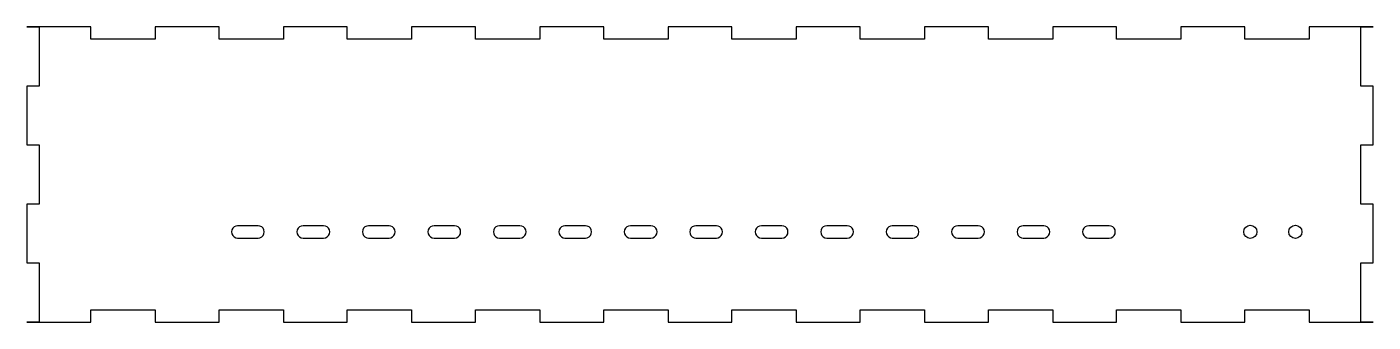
# Model space of a CAD drawing. Extents: x 0 to 329, y 0 to 72.
import ezdxf

# ---------------------------------------------------------------- set-up
doc = ezdxf.new("R2010")
doc.units = 0

msp = doc.modelspace()

# ---------------------------------------------------------------- linework, layer by layer
at = {"layer": 'CUT'}
for points in [[(0, 0), (15.6367, 0), (15.6367, 3), (31.3633, 3), (31.3633, 0), (46.97, 0), (46.97, 3), (62.6967, 3), (62.6967, 0), (78.3033, 0), (78.3033, 3), (94.03, 3), (94.03, 0), (109.6367, 0), (109.6367, 3), (125.3633, 3), (125.3633, 0), (140.97, 0), (140.97, 3), (156.6967, 3), (156.6967, 0), (172.3033, 0), (172.3033, 3), (188.03, 3), (188.03, 0), (203.6367, 0), (203.6367, 3), (219.3633, 3), (219.3633, 0), (234.97, 0), (234.97, 3), (250.6967, 3), (250.6967, 0), (266.3033, 0), (266.3033, 3), (282.03, 3), (282.03, 0), (297.6367, 0), (297.6367, 3), (313.3633, 3), (313.3633, 0), (329, 0), (326, 0), (326, 14.43), (329, 14.43), (329, 28.77), (326, 28.77), (326, 43.23), (329, 43.23), (329, 57.57), (326, 57.57), (326, 72), (329, 72), (313.3633, 72), (313.3633, 69), (297.6367, 69), (297.6367, 72), (282.03, 72), (282.03, 69), (266.3033, 69), (266.3033, 72), (250.6967, 72), (250.6967, 69), (234.97, 69), (234.97, 72), (219.3633, 72), (219.3633, 69), (203.6367, 69), (203.6367, 72), (188.03, 72), (188.03, 69), (172.3033, 69), (172.3033, 72), (156.6967, 72), (156.6967, 69), (140.97, 69), (140.97, 72), (125.3633, 72), (125.3633, 69), (109.6367, 69), (109.6367, 72), (94.03, 72), (94.03, 69), (78.3033, 69), (78.3033, 72), (62.6967, 72), (62.6967, 69), (46.97, 69), (46.97, 72), (31.3633, 72), (31.3633, 69), (15.6367, 69), (15.6367, 72), (0, 72), (3, 72), (3, 57.57), (0, 57.57), (0, 43.23), (3, 43.23), (3, 28.77), (0, 28.77), (0, 14.43), (3, 14.43), (3, 0)], [(58, 22), (57.9266, 22.4635), (57.7135, 22.8817), (57.3817, 23.2135), (56.9635, 23.4266), (56.5, 23.5), (51.5, 23.5), (51.0365, 23.4266), (50.6183, 23.2135), (50.2865, 22.8817), (50.0734, 22.4635), (50, 22), (50, 22), (50.0734, 21.5365), (50.2865, 21.1183), (50.6183, 20.7865), (51.0365, 20.5734), (51.5, 20.5), (56.5, 20.5), (56.9635, 20.5734), (57.3817, 20.7865), (57.7135, 21.1183), (57.9266, 21.5365), (58, 22)], [(74, 22), (73.9266, 22.4635), (73.7135, 22.8817), (73.3817, 23.2135), (72.9635, 23.4266), (72.5, 23.5), (67.5, 23.5), (67.0365, 23.4266), (66.6183, 23.2135), (66.2865, 22.8817), (66.0734, 22.4635), (66, 22), (66, 22), (66.0734, 21.5365), (66.2865, 21.1183), (66.6183, 20.7865), (67.0365, 20.5734), (67.5, 20.5), (72.5, 20.5), (72.9635, 20.5734), (73.3817, 20.7865), (73.7135, 21.1183), (73.9266, 21.5365), (74, 22)], [(90, 22), (89.9266, 22.4635), (89.7135, 22.8817), (89.3817, 23.2135), (88.9635, 23.4266), (88.5, 23.5), (83.5, 23.5), (83.0365, 23.4266), (82.6183, 23.2135), (82.2865, 22.8817), (82.0734, 22.4635), (82, 22), (82, 22), (82.0734, 21.5365), (82.2865, 21.1183), (82.6183, 20.7865), (83.0365, 20.5734), (83.5, 20.5), (88.5, 20.5), (88.9635, 20.5734), (89.3817, 20.7865), (89.7135, 21.1183), (89.9266, 21.5365), (90, 22)], [(106, 22), (105.9266, 22.4635), (105.7135, 22.8817), (105.3817, 23.2135), (104.9635, 23.4266), (104.5, 23.5), (99.5, 23.5), (99.0365, 23.4266), (98.6183, 23.2135), (98.2865, 22.8817), (98.0734, 22.4635), (98, 22), (98, 22), (98.0734, 21.5365), (98.2865, 21.1183), (98.6183, 20.7865), (99.0365, 20.5734), (99.5, 20.5), (104.5, 20.5), (104.9635, 20.5734), (105.3817, 20.7865), (105.7135, 21.1183), (105.9266, 21.5365), (106, 22)], [(122, 22), (121.9266, 22.4635), (121.7135, 22.8817), (121.3817, 23.2135), (120.9635, 23.4266), (120.5, 23.5), (115.5, 23.5), (115.0365, 23.4266), (114.6183, 23.2135), (114.2865, 22.8817), (114.0734, 22.4635), (114, 22), (114, 22), (114.0734, 21.5365), (114.2865, 21.1183), (114.6183, 20.7865), (115.0365, 20.5734), (115.5, 20.5), (120.5, 20.5), (120.9635, 20.5734), (121.3817, 20.7865), (121.7135, 21.1183), (121.9266, 21.5365), (122, 22)], [(138, 22), (137.9266, 22.4635), (137.7135, 22.8817), (137.3817, 23.2135), (136.9635, 23.4266), (136.5, 23.5), (131.5, 23.5), (131.0365, 23.4266), (130.6183, 23.2135), (130.2865, 22.8817), (130.0734, 22.4635), (130, 22), (130, 22), (130.0734, 21.5365), (130.2865, 21.1183), (130.6183, 20.7865), (131.0365, 20.5734), (131.5, 20.5), (136.5, 20.5), (136.9635, 20.5734), (137.3817, 20.7865), (137.7135, 21.1183), (137.9266, 21.5365), (138, 22)], [(154, 22), (153.9266, 22.4635), (153.7135, 22.8817), (153.3817, 23.2135), (152.9635, 23.4266), (152.5, 23.5), (147.5, 23.5), (147.0365, 23.4266), (146.6183, 23.2135), (146.2865, 22.8817), (146.0734, 22.4635), (146, 22), (146, 22), (146.0734, 21.5365), (146.2865, 21.1183), (146.6183, 20.7865), (147.0365, 20.5734), (147.5, 20.5), (152.5, 20.5), (152.9635, 20.5734), (153.3817, 20.7865), (153.7135, 21.1183), (153.9266, 21.5365), (154, 22)], [(170, 22), (169.9266, 22.4635), (169.7135, 22.8817), (169.3817, 23.2135), (168.9635, 23.4266), (168.5, 23.5), (163.5, 23.5), (163.0365, 23.4266), (162.6183, 23.2135), (162.2865, 22.8817), (162.0734, 22.4635), (162, 22), (162, 22), (162.0734, 21.5365), (162.2865, 21.1183), (162.6183, 20.7865), (163.0365, 20.5734), (163.5, 20.5), (168.5, 20.5), (168.9635, 20.5734), (169.3817, 20.7865), (169.7135, 21.1183), (169.9266, 21.5365), (170, 22)], [(186, 22), (185.9266, 22.4635), (185.7135, 22.8817), (185.3817, 23.2135), (184.9635, 23.4266), (184.5, 23.5), (179.5, 23.5), (179.0365, 23.4266), (178.6183, 23.2135), (178.2865, 22.8817), (178.0734, 22.4635), (178, 22), (178, 22), (178.0734, 21.5365), (178.2865, 21.1183), (178.6183, 20.7865), (179.0365, 20.5734), (179.5, 20.5), (184.5, 20.5), (184.9635, 20.5734), (185.3817, 20.7865), (185.7135, 21.1183), (185.9266, 21.5365), (186, 22)], [(202, 22), (201.9266, 22.4635), (201.7135, 22.8817), (201.3817, 23.2135), (200.9635, 23.4266), (200.5, 23.5), (195.5, 23.5), (195.0365, 23.4266), (194.6183, 23.2135), (194.2865, 22.8817), (194.0734, 22.4635), (194, 22), (194, 22), (194.0734, 21.5365), (194.2865, 21.1183), (194.6183, 20.7865), (195.0365, 20.5734), (195.5, 20.5), (200.5, 20.5), (200.9635, 20.5734), (201.3817, 20.7865), (201.7135, 21.1183), (201.9266, 21.5365), (202, 22)], [(218, 22), (217.9266, 22.4635), (217.7135, 22.8817), (217.3817, 23.2135), (216.9635, 23.4266), (216.5, 23.5), (211.5, 23.5), (211.0365, 23.4266), (210.6183, 23.2135), (210.2865, 22.8817), (210.0734, 22.4635), (210, 22), (210, 22), (210.0734, 21.5365), (210.2865, 21.1183), (210.6183, 20.7865), (211.0365, 20.5734), (211.5, 20.5), (216.5, 20.5), (216.9635, 20.5734), (217.3817, 20.7865), (217.7135, 21.1183), (217.9266, 21.5365), (218, 22)], [(234, 22), (233.9266, 22.4635), (233.7135, 22.8817), (233.3817, 23.2135), (232.9635, 23.4266), (232.5, 23.5), (227.5, 23.5), (227.0365, 23.4266), (226.6183, 23.2135), (226.2865, 22.8817), (226.0734, 22.4635), (226, 22), (226, 22), (226.0734, 21.5365), (226.2865, 21.1183), (226.6183, 20.7865), (227.0365, 20.5734), (227.5, 20.5), (232.5, 20.5), (232.9635, 20.5734), (233.3817, 20.7865), (233.7135, 21.1183), (233.9266, 21.5365), (234, 22)], [(250, 22), (249.9266, 22.4635), (249.7135, 22.8817), (249.3817, 23.2135), (248.9635, 23.4266), (248.5, 23.5), (243.5, 23.5), (243.0365, 23.4266), (242.6183, 23.2135), (242.2865, 22.8817), (242.0734, 22.4635), (242, 22), (242, 22), (242.0734, 21.5365), (242.2865, 21.1183), (242.6183, 20.7865), (243.0365, 20.5734), (243.5, 20.5), (248.5, 20.5), (248.9635, 20.5734), (249.3817, 20.7865), (249.7135, 21.1183), (249.9266, 21.5365), (250, 22)], [(266, 22), (265.9266, 22.4635), (265.7135, 22.8817), (265.3817, 23.2135), (264.9635, 23.4266), (264.5, 23.5), (259.5, 23.5), (259.0365, 23.4266), (258.6183, 23.2135), (258.2865, 22.8817), (258.0734, 22.4635), (258, 22), (258, 22), (258.0734, 21.5365), (258.2865, 21.1183), (258.6183, 20.7865), (259.0365, 20.5734), (259.5, 20.5), (264.5, 20.5), (264.9635, 20.5734), (265.3817, 20.7865), (265.7135, 21.1183), (265.9266, 21.5365), (266, 22)]]:
    msp.add_lwpolyline(points, close=True, dxfattribs=at)
for centre in [(299, 22), (310, 22)]:
    msp.add_circle(centre, 1.6, dxfattribs=at)

doc.saveas('drawing.dxf')
